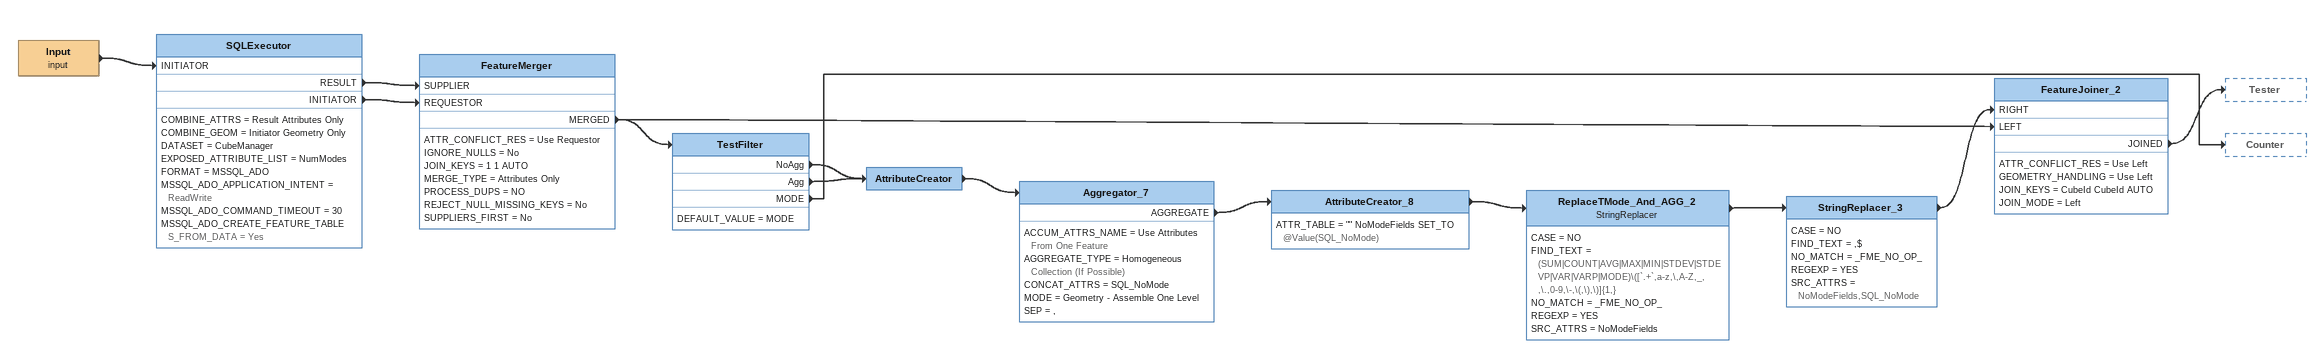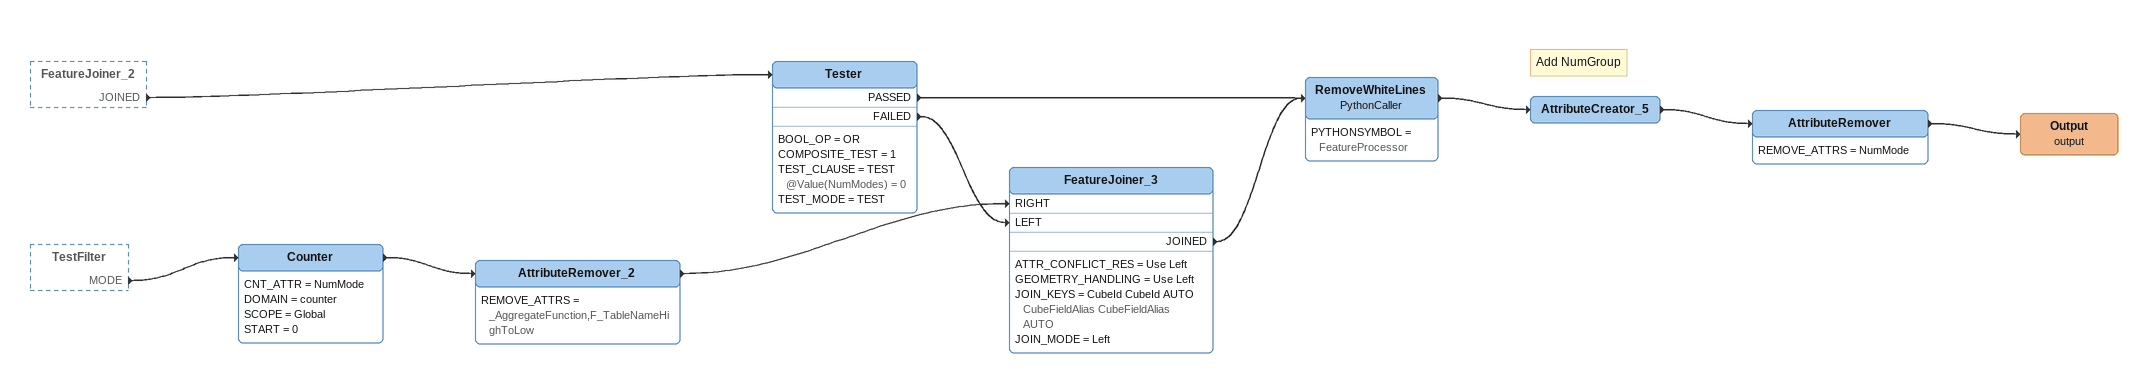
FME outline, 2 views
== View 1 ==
Input (input)
    -> SQLExecutor [INITIATOR]
SQLExecutor
    COMBINE_ATTRS = Result Attributes Only
    COMBINE_GEOM = Initiator Geometry Only
    DATASET = CubeManager
    EXPOSED_ATTRIBUTE_LIST = NumModes
    FORMAT = MSSQL_ADO
    MSSQL_ADO_APPLICATION_INTENT = ReadWrite
    MSSQL_ADO_COMMAND_TIMEOUT = 30
    MSSQL_ADO_CREATE_FEATURE_TABLES_FROM_DATA = Yes
    RESULT -> FeatureMerger [SUPPLIER]
    INITIATOR -> FeatureMerger [REQUESTOR]
FeatureMerger
    ATTR_CONFLICT_RES = Use Requestor
    IGNORE_NULLS = No
    JOIN_KEYS = 1 1 AUTO
    MERGE_TYPE = Attributes Only
    PROCESS_DUPS = NO
    REJECT_NULL_MISSING_KEYS = No
    SUPPLIERS_FIRST = No
    MERGED -> TestFilter
    MERGED -> FeatureJoiner_2 [LEFT]
TestFilter
    DEFAULT_VALUE = MODE
    NoAgg -> AttributeCreator
    Agg -> AttributeCreator
    MODE -> Counter
AttributeCreator
    -> Aggregator_7
Aggregator_7
    ACCUM_ATTRS_NAME = Use Attributes From One Feature
    AGGREGATE_TYPE = Homogeneous Collection (If Possible)
    CONCAT_ATTRS = SQL_NoMode
    MODE = Geometry - Assemble One Level
    SEP = ,
    AGGREGATE -> AttributeCreator_8
AttributeCreator_8
    ATTR_TABLE = "" NoModeFields SET_TO @Value(SQL_NoMode)
    -> ReplaceTMode_And_AGG_2
ReplaceTMode_And_AGG_2: StringReplacer
    CASE = NO
    FIND_TEXT = (SUM|COUNT|AVG|MAX|MIN|STDEV|STDEVP|VAR|VARP|MODE)\([`.+`,a-z,\,A-Z,_, ,\.,0-9,\-,\(,\),\)]{1,}
    NO_MATCH = _FME_NO_OP_
    REGEXP = YES
    SRC_ATTRS = NoModeFields
    -> StringReplacer_3
StringReplacer_3
    CASE = NO
    FIND_TEXT = ,$
    NO_MATCH = _FME_NO_OP_
    REGEXP = YES
    SRC_ATTRS = NoModeFields,SQL_NoMode
    -> FeatureJoiner_2 [RIGHT]
FeatureJoiner_2
    ATTR_CONFLICT_RES = Use Left
    GEOMETRY_HANDLING = Use Left
    JOIN_KEYS = CubeId CubeId AUTO
    JOIN_MODE = Left
    JOINED -> Tester

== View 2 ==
FeatureJoiner_2 [outside]
    JOINED -> Tester
TestFilter [outside]
    MODE -> Counter
Tester
    BOOL_OP = OR
    COMPOSITE_TEST = 1
    TEST_CLAUSE = TEST @Value(NumModes) = 0
    TEST_MODE = TEST
    PASSED -> RemoveWhiteLines
    FAILED -> FeatureJoiner_3 [LEFT]
Counter
    CNT_ATTR = NumMode
    DOMAIN = counter
    SCOPE = Global
    START = 0
    -> AttributeRemover_2
AttributeRemover_2
    REMOVE_ATTRS = _AggregateFunction,F_TableNameHighToLow
    -> FeatureJoiner_3 [RIGHT]
FeatureJoiner_3
    ATTR_CONFLICT_RES = Use Left
    GEOMETRY_HANDLING = Use Left
    JOIN_KEYS = CubeId CubeId AUTO CubeFieldAlias CubeFieldAlias AUTO
    JOIN_MODE = Left
    JOINED -> RemoveWhiteLines
RemoveWhiteLines: PythonCaller
    PYTHONSYMBOL = FeatureProcessor
    -> AttributeCreator_5
Note: Add NumGroup
AttributeCreator_5
    -> AttributeRemover
AttributeRemover
    REMOVE_ATTRS = NumMode
    -> Output (output)
Output (output)
